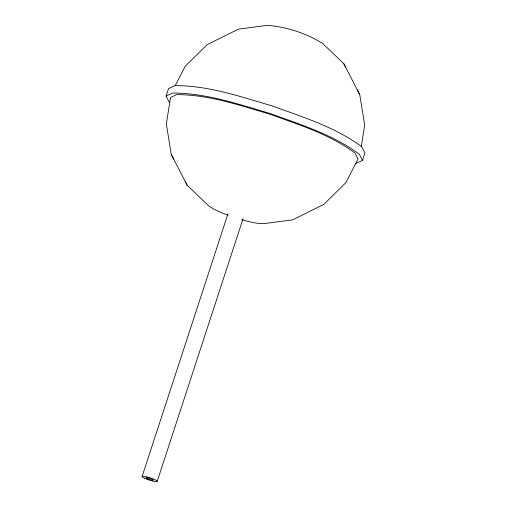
<?xml version="1.0" encoding="UTF-8"?>
<svg xmlns="http://www.w3.org/2000/svg" width="507" height="507" viewBox="0 0 507 507"><rect width="100%" height="100%" fill="white"/><g stroke="black" fill="none" stroke-linecap="round" stroke-linejoin="round"><path stroke-width="0.76" d="M361.225 146.815L364.666 125.071L359.761 94.676L343.828 63.717L322.706 43.513C306.171 33.221 286.651 26.877 267.24 25.35L238.328 29.172L207.078 44.686L185.175 66.297L175.111 85.873M169.275 102.268L166.093 96.083L168.533 88.624L174.966 85.588C208.276 85.556 240.343 96.59 271.974 105.862C302.793 117.06 335.07 127.01 361.719 146.738L364.907 152.924L362.467 160.383L356.034 163.419M142.093 476.517L227.941 213.878M157.214 481.333L243.062 218.694M166.093 96.083L172.526 93.047C205.842 93.015 237.903 104.055 269.534 113.321C300.353 124.526 332.636 134.469 359.286 154.204L362.467 160.383M241.776 219.721C248.962 221.635 256.257 223.758 263.754 223.657L292.672 219.835L323.922 204.321L345.825 182.71L358.043 158.938L355.008 153.032C329.556 134.19 298.731 124.69 269.299 113.993C239.095 105.139 208.472 94.6 176.651 94.632L170.517 97.534L166.334 123.942L171.239 154.331L187.172 185.289L208.295 205.493C214.188 209.987 221.248 212.553 228.087 215.234M343.828 63.717L345.628 67.209M357.283 89.872L359.761 94.676M171.239 154.331L173.711 159.135M185.372 181.798L187.172 185.289M144.305 478.126A7.941 1.217 18.1 0 0 156.955 481.58A7.941 1.217 18.1 0 0 147.708 477.074A7.941 1.217 18.1 0 0 144.305 478.126M147.087 478.545A3.815 0.583 18.1 0 0 153.165 480.205A3.815 0.583 18.1 0 0 148.722 478.038A3.815 0.583 18.1 0 0 147.087 478.545"/></g></svg>
